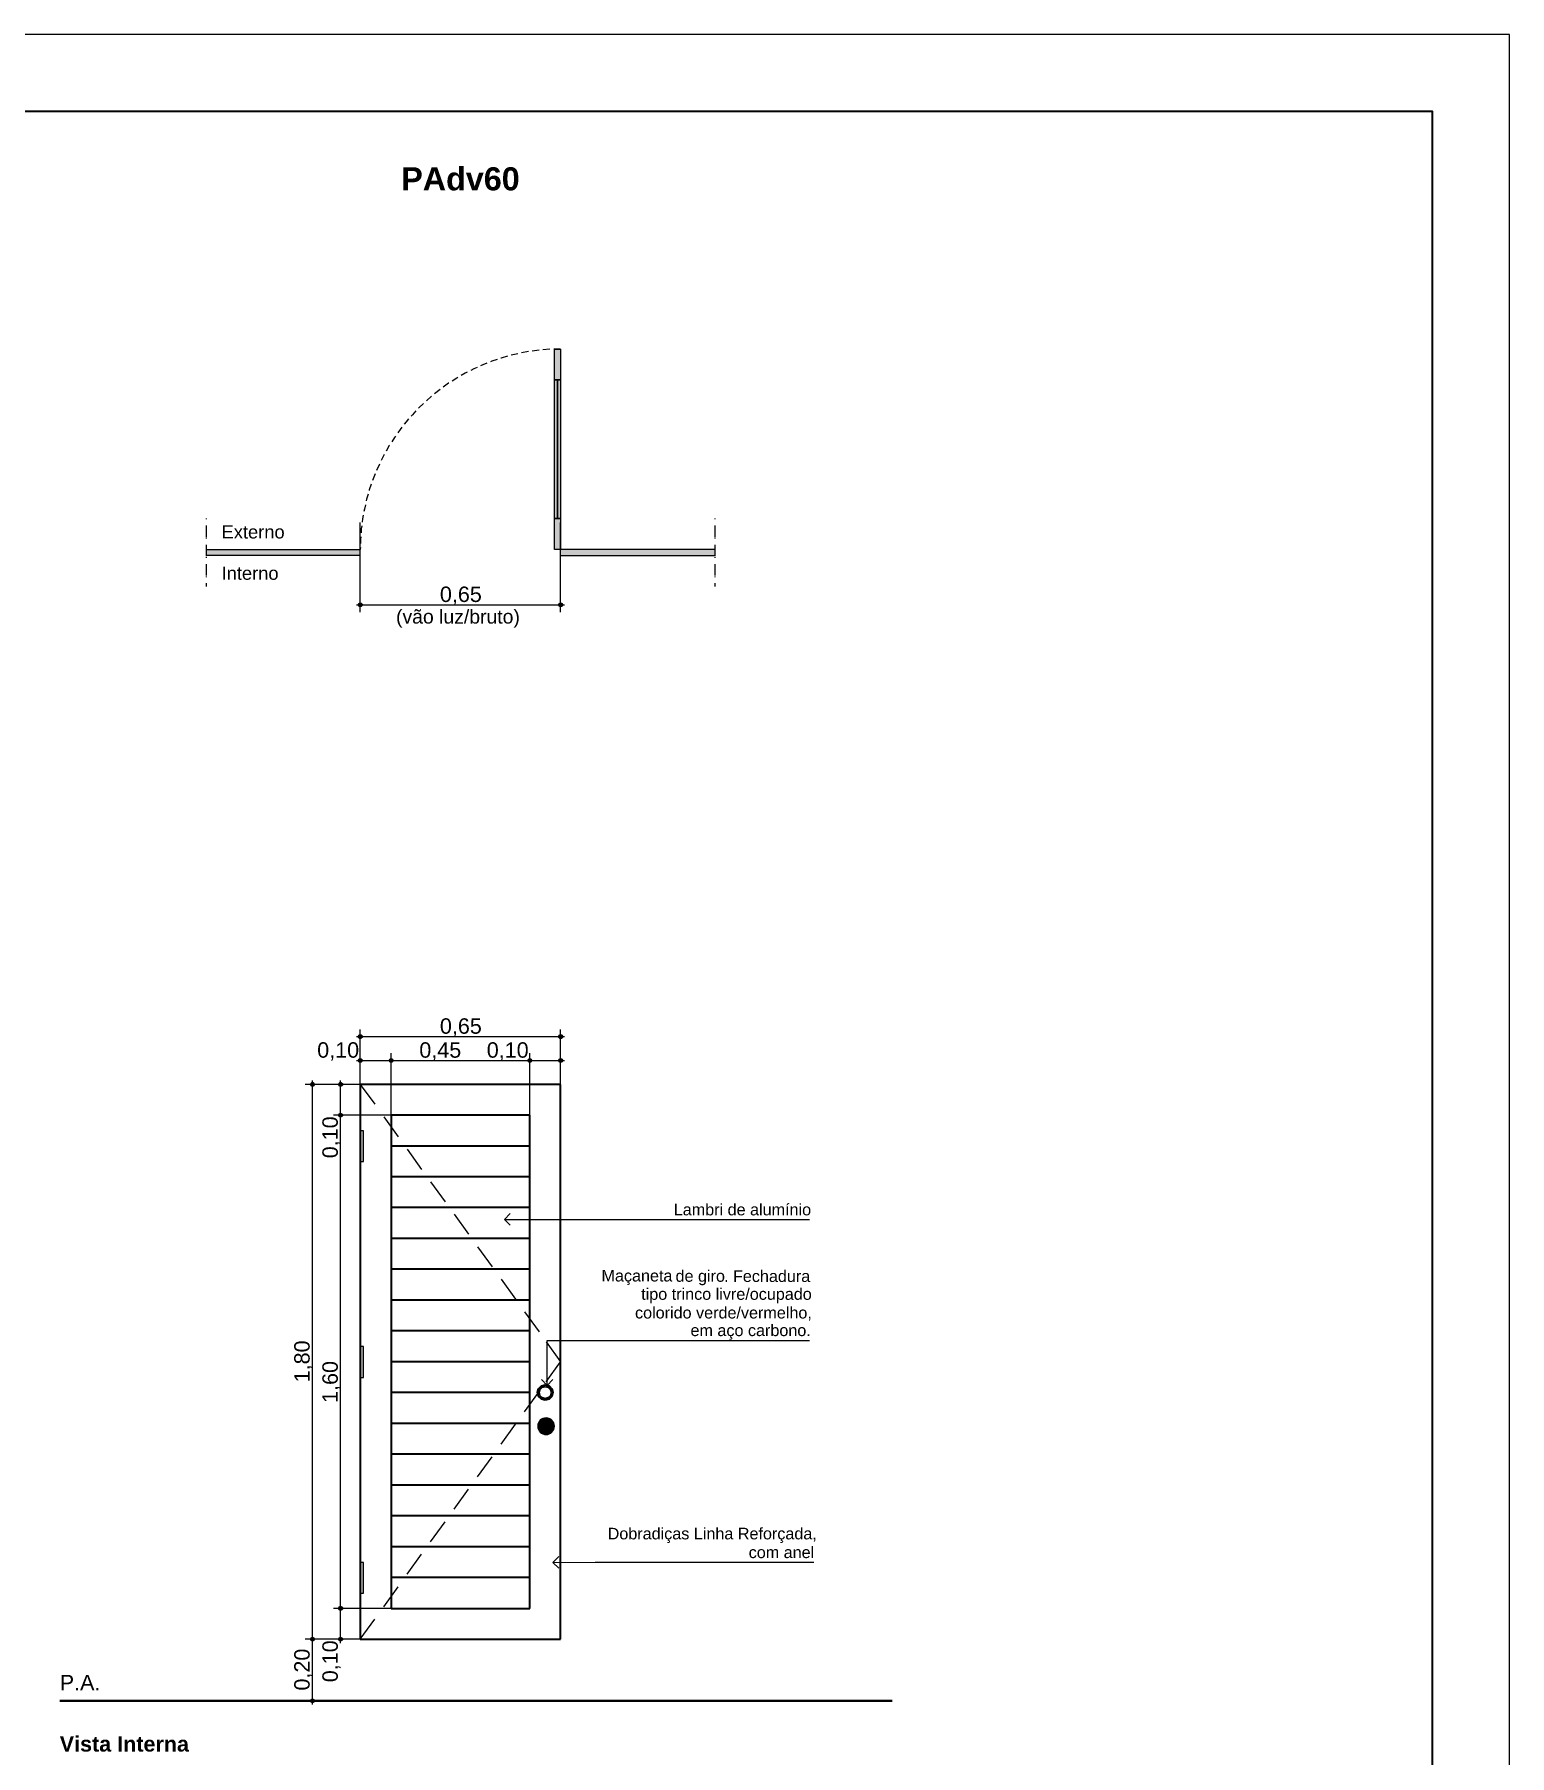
# Paper-space layout 'CAPS I e II_ FL 08.13 DETALHAMENTO DE PORTAS ' of a CAD drawing. Header units: metres. Extents: x 0 to 1400, y 0 to 841.
# Drawn here: x 1208.6 to 1400, y 617.6 to 841 of the extents above; entities that cross this region are included whole.
import ezdxf
from ezdxf.xclip import XClip

# ---------------------------------------------------------------- set-up
doc = ezdxf.new("R2010")
doc.units = ezdxf.units.M
doc.header["$MEASUREMENT"] = 0
doc.header["$XCLIPFRAME"] = 0
doc.linetypes.add('Achse', pattern=[0.0023, 0, -0.0008, 0.0015, 0])
doc.linetypes.add('Dashed', pattern=[0.0014, 0.0009, -0.0005])
for name, color, linetype, lineweight in [('0_Caneta_No__1', 7, 'Continuous', 35), ('0_Caneta_No__10', 7, 'Continuous', 5), ('0_Caneta_No__241', 7, 'Continuous', 13), ('0_Caneta_No__3', 7, 'Continuous', 25), ('0_Caneta_No__5', 7, 'Continuous', 20), ('0_Caneta_No__7', 7, 'Continuous', 13), ('0_Caneta_No__99', 7, 'Continuous', 20)]:
    doc.layers.add(name, color=color, linetype=linetype, lineweight=lineweight)
for name, color, linetype, lineweight, true_color in [('0_Caneta_No__25', 7, 'Continuous', 13, 0x982312), ('0_Caneta_No__85', 7, 'Continuous', 0, 0x2baa00), ('0_Caneta_No__9', 7, 'Continuous', 9, 0x020202), ('0_Caneta_No__97', 7, 'Continuous', 13, 0x6b6b6b)]:
    doc.layers.add(name, color=color, linetype=linetype, lineweight=lineweight, true_color=true_color)
doc.styles.add('GENERATED_STYLE_1', font='arial.ttf')
doc.styles.add('GENERATED_STYLE_2', font='arial.ttf')

# ---------------------------------------------------------------- blocks, each defined once
blk = doc.blocks.new('Drawing_1_1', base_point=(27.6, 827.63))
at = {"linetype": 'Continuous', "lineweight": 0, "ltscale": 1000, "true_color": 0xffffff}
for points in [[(1276.87, 800.17), (1276.07, 800.17), (1276.07, 796.17), (1276.87, 796.17)], [(1276.47, 796.17), (1276.07, 796.17), (1276.07, 778.17), (1276.47, 778.17)], [(1276.87, 796.17), (1276.47, 796.17), (1276.47, 778.17), (1276.87, 778.17)], [(1276.07, 774.17), (1276.87, 774.17), (1276.87, 778.17), (1276.07, 778.17)], [(1230.87, 773.37), (1250.87, 773.37), (1250.87, 774.17), (1230.87, 774.17)], [(1276.87, 773.37), (1296.87, 773.37), (1296.87, 774.17), (1276.87, 774.17)], [(1251.27, 698.71), (1250.87, 698.71), (1250.87, 694.71), (1251.27, 694.71)], [(1251.27, 670.71), (1250.87, 670.71), (1250.87, 666.71), (1251.27, 666.71)], [(1251.27, 642.71), (1250.87, 642.71), (1250.87, 638.71), (1251.27, 638.71)]]:
    blk.add_hatch(color=7, dxfattribs=at).paths.add_polyline_path(points)
at = {"layer": '0_Caneta_No__25', "linetype": 'Continuous', "lineweight": 13, "ltscale": 1000, "true_color": 0x982312}
for points in [[(1250.62, 766.97), (1250.64, 766.87), (1250.69, 766.79), (1250.78, 766.74), (1250.87, 766.72), (1250.97, 766.74), (1251.05, 766.79), (1251.1, 766.87), (1251.12, 766.97), (1251.1, 767.06), (1251.05, 767.15), (1250.97, 767.2), (1250.87, 767.22), (1250.78, 767.2), (1250.69, 767.15), (1250.64, 767.06)], [(1276.62, 766.97), (1276.64, 766.87), (1276.69, 766.79), (1276.78, 766.74), (1276.87, 766.72), (1276.97, 766.74), (1277.05, 766.79), (1277.1, 766.87), (1277.12, 766.97), (1277.1, 767.06), (1277.05, 767.15), (1276.97, 767.2), (1276.87, 767.22), (1276.78, 767.2), (1276.69, 767.15), (1276.64, 767.06)], [(1250.62, 710.94), (1250.64, 710.84), (1250.69, 710.76), (1250.78, 710.71), (1250.87, 710.69), (1250.97, 710.71), (1251.05, 710.76), (1251.1, 710.84), (1251.12, 710.94), (1251.1, 711.03), (1251.05, 711.12), (1250.97, 711.17), (1250.87, 711.19), (1250.78, 711.17), (1250.69, 711.12), (1250.64, 711.03)], [(1276.62, 710.94), (1276.64, 710.84), (1276.69, 710.76), (1276.78, 710.71), (1276.87, 710.69), (1276.97, 710.71), (1277.05, 710.76), (1277.1, 710.84), (1277.12, 710.94), (1277.1, 711.03), (1277.05, 711.12), (1276.97, 711.17), (1276.87, 711.19), (1276.78, 711.17), (1276.69, 711.12), (1276.64, 711.03)], [(1250.62, 707.84), (1250.64, 707.74), (1250.69, 707.66), (1250.78, 707.61), (1250.87, 707.59), (1250.97, 707.61), (1251.05, 707.66), (1251.1, 707.74), (1251.12, 707.84), (1251.1, 707.93), (1251.05, 708.01), (1250.97, 708.07), (1250.87, 708.09), (1250.78, 708.07), (1250.69, 708.01), (1250.64, 707.93)], [(1254.62, 707.84), (1254.64, 707.74), (1254.69, 707.66), (1254.78, 707.61), (1254.87, 707.59), (1254.97, 707.61), (1255.05, 707.66), (1255.1, 707.74), (1255.12, 707.84), (1255.1, 707.93), (1255.05, 708.01), (1254.97, 708.07), (1254.87, 708.09), (1254.78, 708.07), (1254.69, 708.01), (1254.64, 707.93)], [(1272.62, 707.84), (1272.64, 707.74), (1272.69, 707.66), (1272.78, 707.61), (1272.87, 707.59), (1272.97, 707.61), (1273.05, 707.66), (1273.1, 707.74), (1273.12, 707.84), (1273.1, 707.93), (1273.05, 708.01), (1272.97, 708.07), (1272.87, 708.09), (1272.78, 708.07), (1272.69, 708.01), (1272.64, 707.93)], [(1276.62, 707.84), (1276.64, 707.74), (1276.69, 707.66), (1276.78, 707.61), (1276.87, 707.59), (1276.97, 707.61), (1277.05, 707.66), (1277.1, 707.74), (1277.12, 707.84), (1277.1, 707.93), (1277.05, 708.01), (1276.97, 708.07), (1276.87, 708.09), (1276.78, 708.07), (1276.69, 708.01), (1276.64, 707.93)], [(1244.42, 704.74), (1244.44, 704.64), (1244.49, 704.56), (1244.58, 704.51), (1244.67, 704.49), (1244.77, 704.51), (1244.85, 704.56), (1244.9, 704.64), (1244.92, 704.74), (1244.9, 704.83), (1244.85, 704.92), (1244.77, 704.97), (1244.67, 704.99), (1244.58, 704.97), (1244.49, 704.92), (1244.44, 704.83)], [(1248.06, 704.74), (1248.08, 704.64), (1248.14, 704.56), (1248.22, 704.51), (1248.31, 704.49), (1248.41, 704.51), (1248.49, 704.56), (1248.55, 704.64), (1248.56, 704.74), (1248.55, 704.83), (1248.49, 704.92), (1248.41, 704.97), (1248.31, 704.99), (1248.22, 704.97), (1248.14, 704.92), (1248.08, 704.83)], [(1248.06, 700.74), (1248.08, 700.64), (1248.14, 700.56), (1248.22, 700.51), (1248.31, 700.49), (1248.41, 700.51), (1248.49, 700.56), (1248.55, 700.64), (1248.56, 700.74), (1248.55, 700.83), (1248.49, 700.92), (1248.41, 700.97), (1248.31, 700.99), (1248.22, 700.97), (1248.14, 700.92), (1248.08, 700.83)], [(1274.97, 661.46), (1274.97, 659.3, 1)], [(1248.06, 636.74), (1248.08, 636.64), (1248.14, 636.56), (1248.22, 636.51), (1248.31, 636.49), (1248.41, 636.51), (1248.49, 636.56), (1248.55, 636.64), (1248.56, 636.74), (1248.55, 636.83), (1248.49, 636.92), (1248.41, 636.97), (1248.31, 636.99), (1248.22, 636.97), (1248.14, 636.92), (1248.08, 636.83)], [(1244.42, 632.74), (1244.44, 632.64), (1244.49, 632.56), (1244.58, 632.51), (1244.67, 632.49), (1244.77, 632.51), (1244.85, 632.56), (1244.9, 632.64), (1244.92, 632.74), (1244.9, 632.83), (1244.85, 632.92), (1244.77, 632.97), (1244.67, 632.99), (1244.58, 632.97), (1244.49, 632.92), (1244.44, 632.83)], [(1248.06, 632.74), (1248.08, 632.64), (1248.14, 632.56), (1248.22, 632.51), (1248.31, 632.49), (1248.41, 632.51), (1248.49, 632.56), (1248.55, 632.64), (1248.56, 632.74), (1248.55, 632.83), (1248.49, 632.92), (1248.41, 632.97), (1248.31, 632.99), (1248.22, 632.97), (1248.14, 632.92), (1248.08, 632.83)], [(1244.42, 624.74), (1244.44, 624.64), (1244.49, 624.56), (1244.58, 624.51), (1244.67, 624.49), (1244.77, 624.51), (1244.85, 624.56), (1244.9, 624.64), (1244.92, 624.74), (1244.9, 624.83), (1244.85, 624.92), (1244.77, 624.97), (1244.67, 624.99), (1244.58, 624.97), (1244.49, 624.92), (1244.44, 624.83)]]:
    blk.add_hatch(color=24, dxfattribs=at).paths.add_polyline_path(points)
at = {"layer": '0_Caneta_No__85', "linetype": 'Continuous', "lineweight": 0, "ltscale": 1000, "true_color": 0x2baa00}
blk.add_hatch(color=84, dxfattribs=at).paths.add_polyline_path([(1274.97, 661.46, 1), (1274.97, 659.3)])
at = {"layer": '0_Caneta_No__1', "color": 7, "linetype": 'Continuous', "lineweight": 40, "ltscale": 1000}
blk.add_line((1211.87, 624.74), (1319.87, 624.74), dxfattribs=at)
at = {"layer": '0_Caneta_No__10', "color": 7, "linetype": 'Continuous', "lineweight": 5, "ltscale": 1000}
for p, q in [((1251.27, 698.71), (1250.87, 698.71)), ((1250.87, 698.71), (1250.87, 694.71)), ((1251.27, 694.71), (1251.27, 698.71)), ((1250.87, 694.71), (1251.27, 694.71)), ((1251.27, 670.71), (1250.87, 670.71)), ((1250.87, 670.71), (1250.87, 666.71)), ((1251.27, 666.71), (1251.27, 670.71)), ((1250.87, 666.71), (1251.27, 666.71)), ((1251.27, 642.71), (1250.87, 642.71)), ((1250.87, 642.71), (1250.87, 638.71)), ((1251.27, 638.71), (1251.27, 642.71)), ((1250.87, 638.71), (1251.27, 638.71))]:
    blk.add_line(p, q, dxfattribs=at)
at = {"layer": '0_Caneta_No__241', "color": 7, "linetype": 'Achse', "lineweight": 13, "ltscale": 1000}
for p, q in [((1230.87, 778.17), (1230.87, 769.37)), ((1296.87, 778.17), (1296.87, 769.37))]:
    blk.add_line(p, q, dxfattribs=at)
at = {"layer": '0_Caneta_No__241', "color": 7, "linetype": 'Continuous', "lineweight": 13, "ltscale": 1000}
for p, q in [((1230.87, 774.17), (1250.87, 774.17)), ((1250.87, 773.37), (1230.87, 773.37)), ((1296.87, 774.17), (1276.87, 774.17)), ((1276.87, 773.37), (1296.87, 773.37))]:
    blk.add_line(p, q, dxfattribs=at)
at = {"layer": '0_Caneta_No__25', "color": 24, "linetype": 'Continuous', "lineweight": 13, "ltscale": 1000, "true_color": 0x982312}
for p, q in [((1250.87, 767.22), (1250.87, 777.66)), ((1276.87, 767.22), (1276.87, 777.66)), ((1250.37, 766.97), (1250.62, 766.97)), ((1250.87, 766.03), (1250.87, 766.72)), ((1251.12, 766.97), (1276.62, 766.97)), ((1276.87, 766.03), (1276.87, 766.72)), ((1277.12, 766.97), (1277.37, 766.97)), ((1250.37, 710.94), (1250.62, 710.94)), ((1250.87, 711.19), (1250.87, 711.88)), ((1250.87, 700.25), (1250.87, 710.69)), ((1251.12, 710.94), (1276.62, 710.94)), ((1276.87, 711.19), (1276.87, 711.88)), ((1276.87, 700.25), (1276.87, 710.69)), ((1277.12, 710.94), (1277.37, 710.94)), ((1250.87, 708.09), (1250.87, 708.77)), ((1254.87, 708.09), (1254.87, 708.77)), ((1272.87, 708.09), (1272.87, 708.77)), ((1276.87, 708.09), (1276.87, 708.77)), ((1250.37, 707.84), (1250.62, 707.84)), ((1250.87, 697.15), (1250.87, 707.59)), ((1251.12, 707.84), (1254.62, 707.84)), ((1254.87, 697.15), (1254.87, 707.59)), ((1255.12, 707.84), (1272.62, 707.84)), ((1272.87, 697.15), (1272.87, 707.59)), ((1273.12, 707.84), (1276.62, 707.84)), ((1276.87, 697.15), (1276.87, 707.59)), ((1277.12, 707.84), (1277.37, 707.84)), ((1244.42, 704.74), (1243.73, 704.74)), ((1244.67, 704.99), (1244.67, 705.24)), ((1244.67, 632.99), (1244.67, 704.49)), ((1255.36, 704.74), (1244.92, 704.74)), ((1248.06, 704.74), (1247.38, 704.74)), ((1248.31, 704.99), (1248.31, 705.24)), ((1248.31, 700.99), (1248.31, 704.49)), ((1259, 704.74), (1248.56, 704.74)), ((1248.06, 700.74), (1247.38, 700.74)), ((1248.31, 636.99), (1248.31, 700.49)), ((1259, 700.74), (1248.56, 700.74)), ((1269.57, 687.22), (1270.32, 687.97)), ((1269.57, 687.22), (1283.85, 687.22)), ((1269.57, 687.22), (1270.32, 686.47)), ((1283.85, 687.22), (1291.45, 687.22)), ((1291.45, 687.22), (1309.14, 687.22)), ((1275.12, 665.67), (1275.12, 671.49)), ((1275.12, 671.49), (1282.07, 671.49)), ((1282.07, 671.49), (1309.14, 671.49)), ((1275.12, 665.67), (1274.37, 666.42)), ((1275.12, 665.67), (1275.87, 666.42)), ((1275.87, 642.71), (1276.62, 643.46)), ((1275.87, 642.71), (1281.34, 642.74)), ((1275.87, 642.71), (1276.63, 641.96)), ((1281.34, 642.74), (1282.87, 642.74)), ((1282.87, 642.74), (1309.72, 642.74)), ((1248.06, 636.74), (1247.38, 636.74)), ((1259, 636.74), (1248.56, 636.74)), ((1248.31, 632.99), (1248.31, 636.49)), ((1244.42, 632.74), (1243.73, 632.74)), ((1244.67, 624.99), (1244.67, 632.49)), ((1255.36, 632.74), (1244.92, 632.74)), ((1248.06, 632.74), (1247.38, 632.74)), ((1248.31, 632.24), (1248.31, 632.49)), ((1259, 632.74), (1248.56, 632.74)), ((1244.42, 624.74), (1243.73, 624.74)), ((1244.67, 624.24), (1244.67, 624.49)), ((1255.36, 624.74), (1244.92, 624.74))]:
    blk.add_line(p, q, dxfattribs=at)
for centre in [(1250.87, 766.97), (1276.87, 766.97), (1250.87, 710.94), (1276.87, 710.94), (1250.87, 707.84), (1254.87, 707.84), (1272.87, 707.84), (1276.87, 707.84), (1244.67, 704.74), (1248.31, 704.74), (1248.31, 700.74), (1248.31, 636.74), (1244.67, 632.74), (1248.31, 632.74), (1244.67, 624.74)]:
    blk.add_circle(centre, 0.25, dxfattribs=at)
at = {"layer": '0_Caneta_No__3', "color": 7, "linetype": 'Continuous', "lineweight": 30, "ltscale": 1000}
for p, q in [((1250.87, 704.74), (1250.87, 632.74)), ((1276.87, 704.74), (1250.87, 704.74)), ((1276.87, 632.74), (1276.87, 704.74)), ((1272.87, 700.74), (1254.87, 700.74)), ((1254.87, 700.74), (1254.87, 696.74)), ((1272.87, 696.74), (1272.87, 700.74)), ((1272.87, 696.74), (1254.87, 696.74)), ((1254.87, 696.74), (1254.87, 692.74)), ((1272.87, 692.74), (1272.87, 696.74)), ((1272.87, 692.74), (1254.87, 692.74)), ((1254.87, 692.74), (1254.87, 688.74)), ((1272.87, 688.74), (1272.87, 692.74)), ((1272.87, 688.74), (1254.87, 688.74)), ((1254.87, 688.74), (1254.87, 684.74)), ((1272.87, 684.74), (1272.87, 688.74)), ((1272.87, 684.74), (1254.87, 684.74)), ((1254.87, 684.74), (1254.87, 680.74)), ((1272.87, 680.74), (1272.87, 684.74)), ((1272.87, 680.74), (1254.87, 680.74)), ((1254.87, 680.74), (1254.87, 676.74)), ((1272.87, 676.74), (1272.87, 680.74)), ((1272.87, 676.74), (1254.87, 676.74)), ((1254.87, 676.74), (1254.87, 672.74)), ((1272.87, 672.74), (1272.87, 676.74)), ((1272.87, 672.74), (1254.87, 672.74)), ((1254.87, 672.74), (1254.87, 668.74)), ((1272.87, 668.74), (1272.87, 672.74)), ((1272.87, 668.74), (1254.87, 668.74)), ((1254.87, 668.74), (1254.87, 664.74)), ((1272.87, 664.74), (1272.87, 668.74)), ((1274.37, 665.61), (1274.87, 665.74)), ((1274.87, 665.74), (1275.37, 665.61)), ((1272.87, 664.74), (1254.87, 664.74)), ((1254.87, 664.74), (1254.87, 660.74)), ((1272.87, 660.74), (1272.87, 664.74)), ((1273.87, 664.74), (1274.01, 665.24)), ((1274.01, 664.24), (1273.87, 664.74)), ((1274.01, 665.24), (1274.37, 665.61)), ((1274.37, 663.87), (1274.01, 664.24)), ((1274.07, 664.74), (1274.18, 665.14)), ((1274.18, 664.34), (1274.07, 664.74)), ((1274.18, 665.14), (1274.47, 665.43)), ((1274.47, 664.05), (1274.18, 664.34)), ((1274.87, 663.74), (1274.37, 663.87)), ((1274.47, 665.43), (1274.87, 665.54)), ((1274.87, 663.94), (1274.47, 664.05)), ((1274.87, 665.54), (1275.27, 665.43)), ((1275.27, 664.05), (1274.87, 663.94)), ((1275.37, 663.87), (1274.87, 663.74)), ((1275.27, 665.43), (1275.56, 665.14)), ((1275.56, 664.34), (1275.27, 664.05)), ((1275.37, 665.61), (1275.74, 665.24)), ((1275.74, 664.24), (1275.37, 663.87)), ((1275.56, 665.14), (1275.67, 664.74)), ((1275.67, 664.74), (1275.56, 664.34)), ((1275.74, 665.24), (1275.87, 664.74)), ((1275.87, 664.74), (1275.74, 664.24)), ((1272.87, 660.74), (1254.87, 660.74)), ((1254.87, 660.74), (1254.87, 656.74)), ((1272.87, 656.74), (1272.87, 660.74)), ((1272.87, 656.74), (1254.87, 656.74)), ((1254.87, 656.74), (1254.87, 652.74)), ((1272.87, 652.74), (1272.87, 656.74)), ((1272.87, 652.74), (1254.87, 652.74)), ((1254.87, 652.74), (1254.87, 648.74)), ((1272.87, 648.74), (1272.87, 652.74)), ((1272.87, 648.74), (1254.87, 648.74)), ((1254.87, 648.74), (1254.87, 644.74)), ((1272.87, 644.74), (1272.87, 648.74)), ((1272.87, 644.74), (1254.87, 644.74)), ((1254.87, 644.74), (1254.87, 640.74)), ((1272.87, 640.74), (1272.87, 644.74)), ((1272.87, 640.74), (1254.87, 640.74)), ((1254.87, 640.74), (1254.87, 636.74)), ((1272.87, 636.74), (1272.87, 640.74)), ((1254.87, 636.74), (1272.87, 636.74)), ((1250.87, 632.74), (1276.87, 632.74))]:
    blk.add_line(p, q, dxfattribs=at)
at = {"layer": '0_Caneta_No__5', "color": 7, "linetype": 'Continuous', "lineweight": 20, "ltscale": 1000}
blk.add_line((1274.97, 661.46), (1274.97, 659.3), dxfattribs=at)
blk.add_line((1274.97, 661.46), (1274.97, 659.3), dxfattribs=at)
for start, end in [(90, 270), (270, 90)]:
    blk.add_arc((1274.97, 660.38), 1.08, start, end, dxfattribs=at)
at = {"layer": '0_Caneta_No__9', "color": 18, "linetype": 'Continuous', "lineweight": 9, "ltscale": 1000, "true_color": 0x020202}
for p, q in [((1276.07, 796.17), (1276.07, 800.17)), ((1276.07, 800.17), (1276.87, 800.17)), ((1276.87, 800.17), (1276.87, 796.17)), ((1276.07, 778.17), (1276.07, 796.17)), ((1276.07, 796.17), (1276.47, 796.17)), ((1276.87, 796.17), (1276.07, 796.17)), ((1276.47, 778.17), (1276.47, 796.17)), ((1276.47, 796.17), (1276.87, 796.17)), ((1276.47, 796.17), (1276.47, 778.17)), ((1276.47, 796.17), (1276.47, 778.17)), ((1276.87, 796.17), (1276.87, 778.17)), ((1276.47, 778.17), (1276.07, 778.17)), ((1276.07, 774.17), (1276.07, 778.17)), ((1276.07, 778.17), (1276.87, 778.17)), ((1276.87, 778.17), (1276.47, 778.17)), ((1276.87, 778.17), (1276.87, 774.17)), ((1276.87, 774.17), (1276.07, 774.17))]:
    blk.add_line(p, q, dxfattribs=at)
at = {"layer": '0_Caneta_No__97', "color": 251, "linetype": 'Continuous', "lineweight": 13, "ltscale": 1000, "true_color": 0x6b6b6b}
for p, q in [((1250.87, 704.74), (1252.74, 702.15)), ((1253.92, 700.52), (1255.79, 697.93)), ((1256.96, 696.31), (1258.83, 693.71)), ((1260, 692.09), (1261.88, 689.5)), ((1263.05, 687.88), (1264.92, 685.28)), ((1266.09, 683.66), (1267.97, 681.07)), ((1269.14, 679.45), (1271.01, 676.85)), ((1272.18, 675.23), (1274.06, 672.64)), ((1275, 671.33), (1276.87, 668.74)), ((1275, 666.15), (1276.87, 668.74)), ((1272.18, 662.25), (1273.9, 664.63)), ((1269.14, 658.03), (1271.01, 660.63)), ((1266.09, 653.82), (1267.97, 656.41)), ((1263.05, 649.6), (1264.92, 652.2)), ((1260, 645.39), (1261.88, 647.98)), ((1256.96, 641.17), (1258.83, 643.76)), ((1253.92, 636.95), (1255.79, 639.55)), ((1250.87, 632.74), (1252.74, 635.33))]:
    blk.add_line(p, q, dxfattribs=at)
at = {"layer": '0_Caneta_No__97', "color": 251, "linetype": 'Dashed', "lineweight": 13, "ltscale": 1000, "true_color": 0x6b6b6b}
blk.add_arc((1276.87, 774.17), 26, 90, 180, dxfattribs=at)
at = {"layer": '0_Caneta_No__1', "color": 7, "linetype": 'Continuous', "lineweight": 40, "insert": (1263.87, 822.24), "char_height": 3, "attachment_point": 5, "style": 'GENERATED_STYLE_2'}
blk.add_mtext('\\A1;{\\pqc;\\fArial|b1|i0|c0|p0;\\W1.000000;PAdv60}', dxfattribs=at)
at = {"layer": '0_Caneta_No__25', "color": 24, "linetype": 'Continuous', "lineweight": 13, "true_color": 0x982312, "attachment_point": 7, "style": 'GENERATED_STYLE_1'}
for s, insert, char_height in [('\\A1;{\\pql;\\pt0;\\fArial|b0|i0|c0|p0;\\W1.000000;Externo}', (1232.87, 775.56), 1.7), ('\\A1;{\\pql;\\pt0;\\fArial|b0|i0|c0|p0;\\W1.000000;Interno}', (1232.87, 770.2), 1.7), ('\\A1;{\\pql;\\pt0;\\fArial|b0|i0|c0|p0;\\W1.000000;0,65}', (1261.2, 766.97), 2), ('\\A1;{\\pql;\\pt0;\\fArial|b0|i0|c0|p0;\\W1.000000;(vão luz/bruto)}', (1255.51, 764), 1.8), ('\\A1;{\\pql;\\pt0;\\fArial|b0|i0|c0|p0;\\W1.000000;0,65}', (1261.2, 710.94), 2), ('\\A1;{\\pql;\\pt0;\\fArial|b0|i0|c0|p0;\\W1.000000;0,10}', (1245.28, 707.83), 2), ('\\A1;{\\pql;\\pt0;\\fArial|b0|i0|c0|p0;\\W1.000000;0,45}', (1258.53, 707.83), 2), ('\\A1;{\\pql;\\pt0;\\fArial|b0|i0|c0|p0;\\W1.000000;0,10}', (1267.28, 707.83), 2)]:
    blk.add_mtext(s, dxfattribs=dict(at, insert=insert, char_height=char_height))
at = {"layer": '0_Caneta_No__25', "color": 24, "linetype": 'Continuous', "lineweight": 13, "true_color": 0x982312, "char_height": 2, "attachment_point": 7, "rotation": 90, "style": 'GENERATED_STYLE_1'}
for s, insert in [('\\A1;{\\pql;\\pt0;\\fArial|b0|i0|c0|p0;\\W1.000000;0,10}', (1248.32, 695.15)), ('\\A1;{\\pql;\\pt0;\\fArial|b0|i0|c0|p0;\\W1.000000;1,80}', (1244.67, 666.07)), ('\\A1;{\\pql;\\pt0;\\fArial|b0|i0|c0|p0;\\W1.000000;1,60}', (1248.32, 663.4)), ('\\A1;{\\pql;\\pt0;\\fArial|b0|i0|c0|p0;\\W1.000000;0,10}', (1248.32, 627.15)), ('\\A1;{\\pql;\\pt0;\\fArial|b0|i0|c0|p0;\\W1.000000;0,20}', (1244.67, 626.07))]:
    blk.add_mtext(s, dxfattribs=dict(at, insert=insert))
at = {"layer": '0_Caneta_No__5', "color": 7, "linetype": 'Continuous', "lineweight": 20, "char_height": 2, "attachment_point": 7}
for s, insert, style in [('\\A1;{\\pql;\\pt0;\\fArial|b0|i0|c0|p0;\\W1.000000;P.A.}', (1211.87, 626.11), 'GENERATED_STYLE_1'), ('\\A1;{\\pql;\\pt0;\\fArial|b1|i0|c0|p0;\\W1.000000;Vista Interna}', (1211.87, 618.12), 'GENERATED_STYLE_2')]:
    blk.add_mtext(s, dxfattribs=dict(at, insert=insert, style=style))
at = {"layer": '0_Caneta_No__99', "color": 7, "linetype": 'Continuous', "lineweight": 20, "char_height": 1.5, "attachment_point": 7, "style": 'GENERATED_STYLE_1'}
for s, insert in [('\\A1;{\\pql;\\pt0;\\fArial|b0|i0|c0|p0;\\W1.000000;Lambri de alumínio}', (1291.55, 687.72)), ('\\A1;{\\pql;\\pt0;\\fArial|b0|i0|c0|p0;\\W1.000000;Maçaneta }', (1282.17, 678.7)), ('\\A1;{\\pql;\\pt0;\\fArial|b0|i0|c0|p0;\\W1.000000;de giro}', (1291.78, 678.67)), ('\\A1;{\\pql;\\pt0;\\fArial|b0|i0|c0|p0;\\W1.000000;. Fechadura}', (1298.07, 679.08)), ('\\A1;{\\pql;\\pt0;\\fArial|b0|i0|c0|p0;\\W1.000000;tipo trinco livre/ocupado}', (1287.32, 676.33)), ('\\A1;{\\pql;\\pt0;\\fArial|b0|i0|c0|p0;\\W1.000000;colorido verde/vermelho,}', (1286.52, 674.08)), ('\\A1;{\\pql;\\pt0;\\fArial|b0|i0|c0|p0;\\W1.000000;em aço carbono.}', (1293.72, 671.61)), ('\\A1;{\\pql;\\pt0;\\fArial|b0|i0|c0|p0;\\W1.000000;Dobradiças Linha Reforçada,}', (1282.97, 645.23)), ('\\A1;{\\pql;\\pt0;\\fArial|b0|i0|c0|p0;\\W1.000000;com anel}', (1301.27, 643.24))]:
    blk.add_mtext(s, dxfattribs=dict(at, insert=insert))

psp = doc.layouts.new('CAPS I e II_ FL 08.13 DETALHAMENTO DE PORTAS ')

# ---------------------------------------------------------------- linework, layer by layer
at = {"layer": '0_Caneta_No__1', "color": 7, "linetype": 'Continuous', "lineweight": 35, "ltscale": 1000, "flags": 128}
psp.add_lwpolyline([(1004, 10), (1390, 10), (1390, 305), (1390, 831), (25, 831), (25, 10)], close=True, dxfattribs=at)
at = {"layer": '0_Caneta_No__7', "color": 7, "linetype": 'Continuous', "lineweight": 13, "ltscale": 1000, "flags": 128}
psp.add_lwpolyline([(1400, 0), (1400, 841), (0, 841), (0, 0)], close=True, dxfattribs=at)

# ---------------------------------------------------------------- block references
at = {"color": 64, "linetype": 'Continuous', "lineweight": 0, "ltscale": 1000, "true_color": 0x80aa00}
ref = psp.add_blockref('Drawing_1_1', (27.6, 827.63), dxfattribs=at)
XClip(ref).set_block_clipping_path([(27.5923725369, 827.6381340294), (27.5923725369, 136.6125430929), (792.8962344417, 136.6125430929), (792.8962344417, 364.0724860526), (1394.3636701186, 364.0724860526), (1394.3636701186, 827.6381340294)])

doc.saveas('drawing.dxf')
